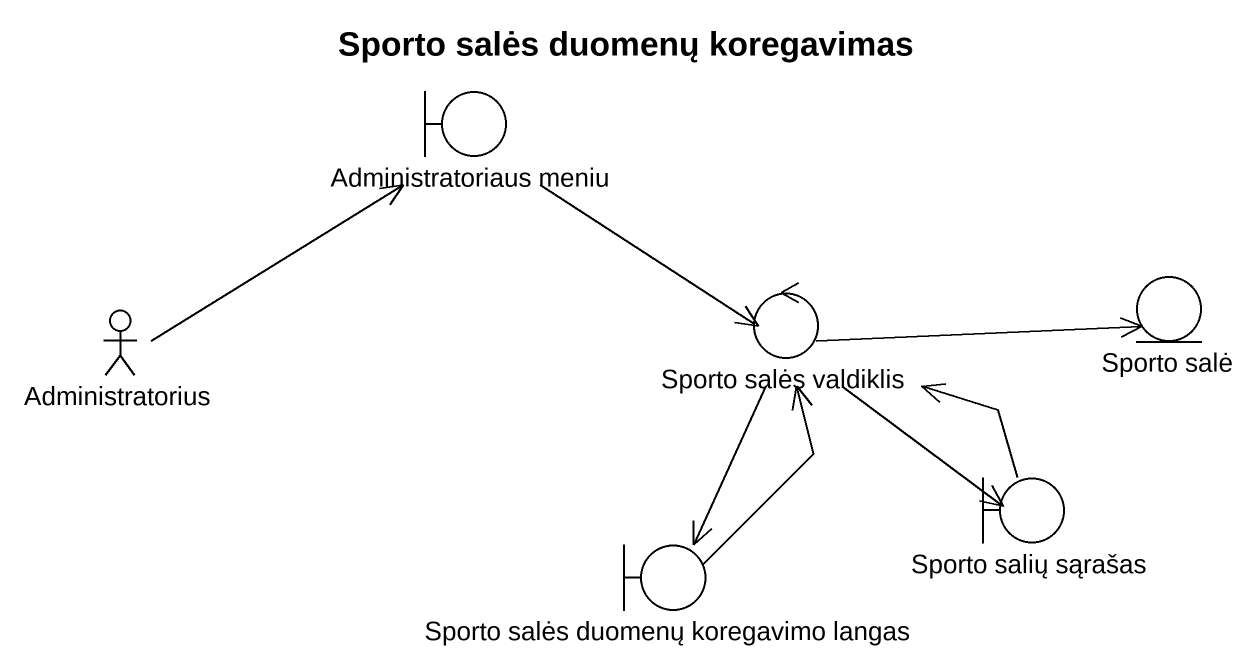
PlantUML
@startuml
title Sporto salės duomenų koregavimas
boundary "Administratoriaus meniu" as Administratoriaus_meniu
control "Sporto salės valdiklis" as Sporto_salės_valdiklis
entity "Sporto salė" as Sporto_salė
actor Administratorius
boundary "Sporto salių sąrašas" as Sporto_salių_sąrašas
boundary "Sporto salės duomenų koregavimo langas" as Sporto_salės_duomenų
Administratoriaus_meniu --> Sporto_salės_valdiklis
Sporto_salės_valdiklis -right-> Sporto_salė
Sporto_salės_valdiklis --> Sporto_salių_sąrašas
Sporto_salės_valdiklis --> Sporto_salės_duomenų
Administratorius -up-> Administratoriaus_meniu
Sporto_salių_sąrašas -up-> Sporto_salės_valdiklis
Sporto_salės_duomenų -up-> Sporto_salės_valdiklis
@enduml
